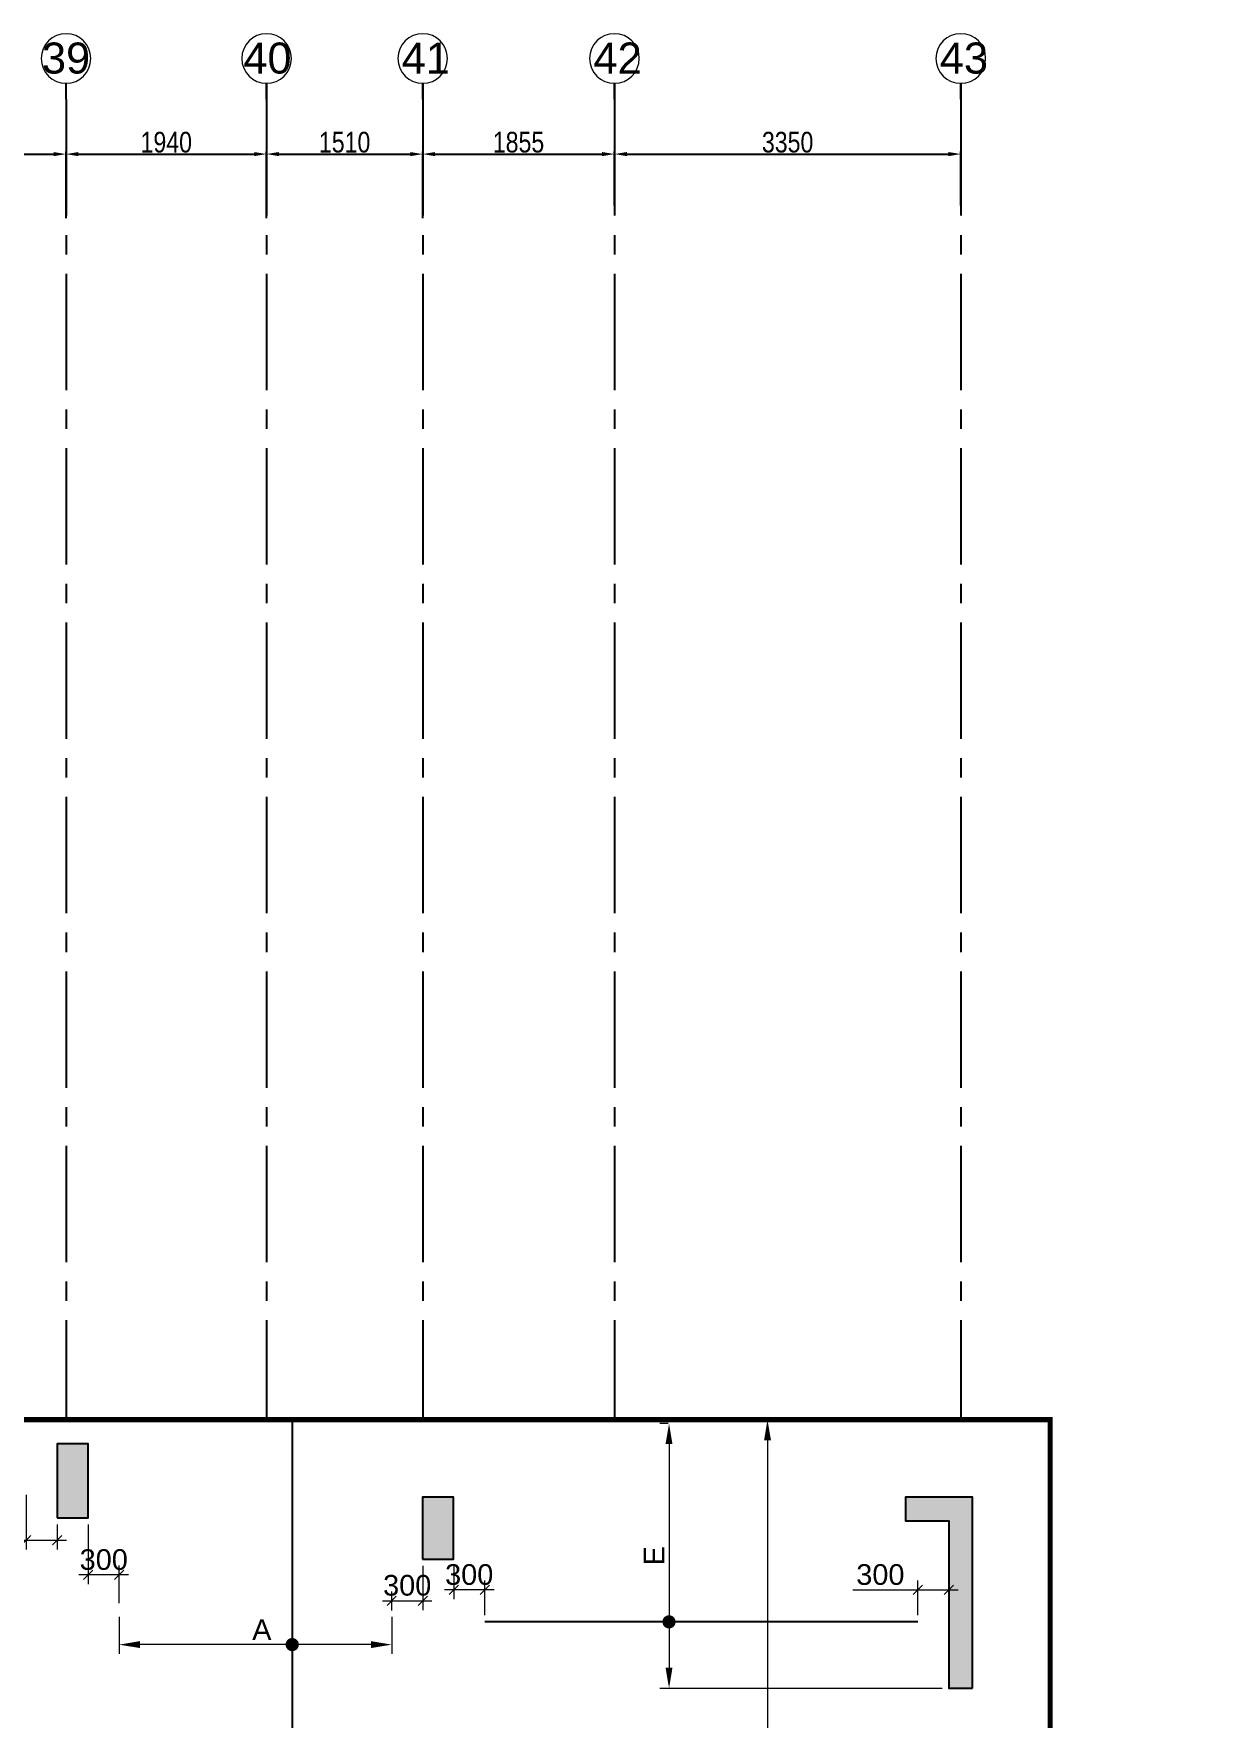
# Model space of a CAD drawing. Header units: millimetres. Extents: x 1123469 to 1883119, y -126924 to 196924.
# Drawn here: x 1631157 to 1642490, y 145739 to 162039 of the extents above; entities that cross this region are included whole.
import ezdxf
from ezdxf.enums import TextEntityAlignment as Align

# ---------------------------------------------------------------- set-up
doc = ezdxf.new("R2010")
doc.units = ezdxf.units.MM
doc.header["$LTSCALE"] = 500
doc.header["$MEASUREMENT"] = 0
doc.header["$PDMODE"] = 34
doc.linetypes.add('CONTINOUS', pattern=[0])
doc.linetypes.add('Site$0$CENTER2', pattern=[1.125, 0.75, -0.125, 0.125, -0.125])
doc.layers.get('Defpoints').update_dxf_attribs({"lineweight": 0})
for name, color, linetype in [('COL. DIM', 3, 'Continuous'), ('GRID', 7, 'Continuous'), ('GRID DIM', 7, 'Continuous'), ('reinf.', 4, 'Continuous'), ('TOWER AREA COLUMN.', 6, 'Continuous')]:
    doc.layers.add(name, color=color, linetype=linetype)
for name, color, linetype, lineweight in [('CUT OUT', 1, 'Continuous', 13), ('dim-M', 1, 'Continuous', 15), ('FOOTING', 1, 'Continuous', 15), ('GRID NO.', 7, 'Continuous', 20), ('S - SUNK', 251, 'Continuous', 0), ('TOWER COL HATCH', 253, 'Continuous', 20)]:
    doc.layers.add(name, color=color, linetype=linetype, lineweight=lineweight)
doc.styles.add('3mm', font='arial.ttf')
doc.styles.add('D50', font='arial.ttf', dxfattribs={"width": 0.8})
doc.dimstyles.new('INNER DIM', dxfattribs={"dimtxt": 200, "dimasz": 120, "dimexe": 25, "dimexo": 25, "dimgap": 12, "dimtad": 1, "dimdec": 0, "dimrnd": 5, "dimzin": 0, "dimdsep": 46, "dimtxsty": 'D50', "dimcen": 0.09, "dimdle": 25, "dimclrt": 6, "dimadec": 0, "dimazin": 0, "dimtfac": 1, "dimtdec": 0, "dimtofl": 0, "dimtmove": 1, "dimatfit": 3, "dimfxl": 75, "dimtolj": 1, "dimtzin": 0, "dimarcsym": 0})
doc.dimstyles.new('PARAMVEER', dxfattribs={"dimtxt": 200, "dimasz": 100, "dimexe": 0, "dimexo": 25, "dimgap": 10, "dimtad": 1, "dimdec": 0, "dimrnd": 5, "dimzin": 0, "dimdsep": 46, "dimtxsty": '3mm', "dimblk": 'OBLIQUE', "dimcen": 0.09, "dimdle": 75, "dimclrd": 1, "dimclre": 1, "dimclrt": 3, "dimadec": 0, "dimazin": 0, "dimtfac": 1, "dimtdec": 0, "dimtmove": 1, "dimatfit": 3, "dimfxl": 100, "dimtolj": 1, "dimtzin": 0, "dimlwd": 18, "dimlwe": 5, "dimarcsym": 0})

# ---------------------------------------------------------------- blocks, each defined once
blk = doc.blocks.new('GRID MARK')
at = {"layer": 'GRID NO.', "const_width": 50}
blk.add_lwpolyline([(0, -541), (0, -891)], dxfattribs=at)
at = {"layer": 'GRID NO.'}
blk.add_circle((0, 0), 541, dxfattribs=at)
at = {"layer": 'GRID NO.', "style": 'D50', "width": 0.8}
blk.add_attdef('Y1', text='', height=500, dxfattribs=at).set_placement((-33, -267), align=Align.CENTER)
blk = doc.blocks.new('*D514')
at = {"layer": 'Defpoints', "color": 0, "linetype": 'Continuous', "transparency": 16777216}
for p in [(1631470, 160874), (1629035, 160228), (1631470, 160228)]:
    blk.add_point(p, dxfattribs=at)
at = {"layer": 'GRID DIM', "color": 0, "linetype": 'Continuous', "lineweight": -2, "transparency": 16777216}
for p, q in [((1629035, 160253), (1629035, 160899)), ((1631470, 160253), (1631470, 160899))]:
    blk.add_line(p, q, dxfattribs=at)
at = {"layer": 'GRID DIM', "linetype": 'Continuous', "lineweight": -2, "transparency": 16777216}
blk.add_line((1629155, 160874), (1631350, 160874), dxfattribs=at)
at = {"layer": 'GRID DIM', "linetype": 'Continuous', "transparency": 16777216}
for points in [[(1629155, 160894), (1629155, 160854), (1629035, 160874)], [(1631350, 160894), (1631350, 160854), (1631470, 160874)]]:
    blk.add_solid(points, dxfattribs=at)
at = {"layer": 'GRID DIM', "linetype": 'Continuous', "transparency": 16777216, "insert": (1630252, 160988), "char_height": 200, "attachment_point": 5, "style": 'D50'}
blk.add_mtext('\\A1;2435', dxfattribs=at)
blk = doc.blocks.new('*D515')
at = {"layer": 'Defpoints', "color": 0, "linetype": 'Continuous', "transparency": 16777216}
for p in [(1633410, 160874), (1631470, 160228), (1633410, 160228)]:
    blk.add_point(p, dxfattribs=at)
at = {"layer": 'GRID DIM', "color": 0, "linetype": 'Continuous', "lineweight": -2, "transparency": 16777216}
for p, q in [((1631470, 160253), (1631470, 160899)), ((1633410, 160253), (1633410, 160899))]:
    blk.add_line(p, q, dxfattribs=at)
at = {"layer": 'GRID DIM', "linetype": 'Continuous', "lineweight": -2, "transparency": 16777216}
blk.add_line((1631590, 160874), (1633290, 160874), dxfattribs=at)
at = {"layer": 'GRID DIM', "linetype": 'Continuous', "transparency": 16777216}
for points in [[(1631590, 160894), (1631590, 160854), (1631470, 160874)], [(1633290, 160894), (1633290, 160854), (1633410, 160874)]]:
    blk.add_solid(points, dxfattribs=at)
at = {"layer": 'GRID DIM', "linetype": 'Continuous', "transparency": 16777216, "insert": (1632440, 160988), "char_height": 200, "attachment_point": 5, "style": 'D50'}
blk.add_mtext('\\A1;1940', dxfattribs=at)
blk = doc.blocks.new('*D516')
at = {"layer": 'Defpoints', "color": 0, "linetype": 'Continuous', "transparency": 16777216}
for p in [(1634920, 160874), (1633410, 160228), (1634920, 160228)]:
    blk.add_point(p, dxfattribs=at)
at = {"layer": 'GRID DIM', "color": 0, "linetype": 'Continuous', "lineweight": -2, "transparency": 16777216}
for p, q in [((1633410, 160253), (1633410, 160899)), ((1634920, 160253), (1634920, 160899))]:
    blk.add_line(p, q, dxfattribs=at)
at = {"layer": 'GRID DIM', "linetype": 'Continuous', "lineweight": -2, "transparency": 16777216}
blk.add_line((1633530, 160874), (1634800, 160874), dxfattribs=at)
at = {"layer": 'GRID DIM', "linetype": 'Continuous', "transparency": 16777216}
for points in [[(1633530, 160894), (1633530, 160854), (1633410, 160874)], [(1634800, 160894), (1634800, 160854), (1634920, 160874)]]:
    blk.add_solid(points, dxfattribs=at)
at = {"layer": 'GRID DIM', "linetype": 'Continuous', "transparency": 16777216, "insert": (1634165, 160988), "char_height": 200, "attachment_point": 5, "style": 'D50'}
blk.add_mtext('\\A1;1510', dxfattribs=at)
blk = doc.blocks.new('*D517')
at = {"layer": 'Defpoints', "color": 0, "linetype": 'Continuous', "transparency": 16777216}
for p in [(1636775, 160874), (1634920, 160228), (1636775, 160352)]:
    blk.add_point(p, dxfattribs=at)
at = {"layer": 'GRID DIM', "color": 0, "linetype": 'Continuous', "lineweight": -2, "transparency": 16777216}
for p, q in [((1634920, 160253), (1634920, 160899)), ((1636775, 160377), (1636775, 160899))]:
    blk.add_line(p, q, dxfattribs=at)
at = {"layer": 'GRID DIM', "linetype": 'Continuous', "lineweight": -2, "transparency": 16777216}
blk.add_line((1635040, 160874), (1636655, 160874), dxfattribs=at)
at = {"layer": 'GRID DIM', "linetype": 'Continuous', "transparency": 16777216}
for points in [[(1635040, 160894), (1635040, 160854), (1634920, 160874)], [(1636655, 160894), (1636655, 160854), (1636775, 160874)]]:
    blk.add_solid(points, dxfattribs=at)
at = {"layer": 'GRID DIM', "linetype": 'Continuous', "transparency": 16777216, "insert": (1635847, 160988), "char_height": 200, "attachment_point": 5, "style": 'D50'}
blk.add_mtext('\\A1;1855', dxfattribs=at)
blk = doc.blocks.new('*D518')
at = {"layer": 'Defpoints', "color": 0, "linetype": 'Continuous', "transparency": 16777216}
for p in [(1640125, 160874), (1636775, 160352), (1640125, 160352)]:
    blk.add_point(p, dxfattribs=at)
at = {"layer": 'GRID DIM', "color": 0, "linetype": 'Continuous', "lineweight": -2, "transparency": 16777216}
for p, q in [((1636775, 160377), (1636775, 160899)), ((1640125, 160377), (1640125, 160899))]:
    blk.add_line(p, q, dxfattribs=at)
at = {"layer": 'GRID DIM', "linetype": 'Continuous', "lineweight": -2, "transparency": 16777216}
blk.add_line((1636895, 160874), (1640005, 160874), dxfattribs=at)
at = {"layer": 'GRID DIM', "linetype": 'Continuous', "transparency": 16777216}
for points in [[(1636895, 160894), (1636895, 160854), (1636775, 160874)], [(1640005, 160894), (1640005, 160854), (1640125, 160874)]]:
    blk.add_solid(points, dxfattribs=at)
at = {"layer": 'GRID DIM', "linetype": 'Continuous', "transparency": 16777216, "insert": (1638450, 160988), "char_height": 200, "attachment_point": 5, "style": 'D50'}
blk.add_mtext('\\A1;3350', dxfattribs=at)
blk = doc.blocks.new('3tgra')
at = {"layer": 'TOWER COL HATCH'}
h = blk.add_hatch(color=253, dxfattribs=at)
h.dxf.hatch_style = 1
h.paths.add_polyline_path([(1374496, 84657), (1374196, 84657), (1374196, 85372), (1374496, 85372)])
h = blk.add_hatch(color=253, dxfattribs=at)
h.dxf.hatch_style = 1
h.paths.add_polyline_path([(1365641, 83007), (1365641, 84857), (1366291, 84857), (1366291, 84627), (1365871, 84627), (1365871, 83007)])
h = blk.add_hatch(color=253, dxfattribs=at)
h.dxf.hatch_style = 1
h.paths.add_polyline_path([(1370961, 84257), (1370661, 84257), (1370661, 84857), (1370961, 84857)])
at = {"layer": 'TOWER AREA COLUMN.', "color": 4}
for points in [[(1374496, 84657), (1374196, 84657), (1374196, 85372), (1374496, 85372)], [(1370961, 84257), (1370661, 84257), (1370661, 84857), (1370961, 84857)]]:
    blk.add_lwpolyline(points, close=True, dxfattribs=at)
blk.add_lwpolyline([(1365641, 83007), (1365641, 84857), (1366291, 84857), (1366291, 84627), (1365871, 84627), (1365871, 83007), (1365641, 83007)], dxfattribs=at)
blk = doc.blocks.new('_Oblique')
at = {"color": 0, "linetype": 'ByBlock', "lineweight": -2}
blk.add_line((-0.5, -0.5), (0.5, 0.5), dxfattribs=at)
blk = doc.blocks.new('*D1145')
at = {"layer": 'COL. DIM', "color": 1, "linetype": 'CONTINOUS', "lineweight": 5, "ltscale": 10, "transparency": 16777216}
for p, q in [((1631085, 147902), (1631085, 147373)), ((1631385, 147614), (1631385, 147373))]:
    blk.add_line(p, q, dxfattribs=at)
at = {"layer": 'COL. DIM', "color": 1, "lineweight": 18, "ltscale": 10, "transparency": 16777216}
for p, q in [((1630461, 147463), (1631085, 147463)), ((1630995, 147463), (1631475, 147463))]:
    blk.add_line(p, q, dxfattribs=at)
at = {"layer": 'Defpoints', "color": 0, "ltscale": 10, "transparency": 16777216}
for p in [(1631085, 147967), (1631385, 147679), (1631385, 147463)]:
    blk.add_point(p, dxfattribs=at)
at = {"layer": 'COL. DIM', "color": 1, "lineweight": 18, "ltscale": 10, "transparency": 16777216, "xscale": 90, "yscale": 90, "zscale": 90, "rotation": 180}
blk.add_blockref('_Oblique', (1631085, 147463), dxfattribs=at)
at = {"layer": 'COL. DIM', "color": 1, "lineweight": 18, "ltscale": 10, "transparency": 16777216, "xscale": 90, "yscale": 90, "zscale": 90}
blk.add_blockref('_Oblique', (1631385, 147463), dxfattribs=at)
at = {"layer": 'COL. DIM', "color": 3, "ltscale": 10, "transparency": 16777216, "insert": (1630726, 147610), "char_height": 200, "attachment_point": 5, "style": '3mm'}
blk.add_mtext('\\A1;300', dxfattribs=at)
blk = doc.blocks.new('*D1148')
at = {"layer": 'COL. DIM', "color": 1, "linetype": 'CONTINOUS', "lineweight": 5, "ltscale": 10, "transparency": 16777216}
for p, q in [((1634920, 147214), (1634920, 146787)), ((1634620, 146784), (1634620, 146967))]:
    blk.add_line(p, q, dxfattribs=at)
at = {"layer": 'COL. DIM', "color": 1, "lineweight": 18, "ltscale": 10, "transparency": 16777216}
blk.add_line((1634530, 146877), (1635010, 146877), dxfattribs=at)
at = {"layer": 'Defpoints', "color": 0, "ltscale": 10, "transparency": 16777216}
for p in [(1634920, 147279), (1634920, 146877), (1634620, 146719)]:
    blk.add_point(p, dxfattribs=at)
at = {"layer": 'COL. DIM', "color": 1, "lineweight": 18, "ltscale": 10, "transparency": 16777216, "xscale": 90, "yscale": 90, "zscale": 90, "rotation": 180}
blk.add_blockref('_Oblique', (1634620, 146877), dxfattribs=at)
at = {"layer": 'COL. DIM', "color": 1, "lineweight": 18, "ltscale": 10, "transparency": 16777216, "xscale": 90, "yscale": 90, "zscale": 90}
blk.add_blockref('_Oblique', (1634920, 146877), dxfattribs=at)
at = {"layer": 'COL. DIM', "color": 3, "ltscale": 10, "transparency": 16777216, "insert": (1634770, 147025), "char_height": 200, "attachment_point": 5, "style": '3mm'}
blk.add_mtext('\\A1;300', dxfattribs=at)
blk = doc.blocks.new('*D1149')
at = {"layer": 'COL. DIM', "color": 1, "linetype": 'CONTINOUS', "lineweight": 5, "ltscale": 10, "transparency": 16777216}
for p, q in [((1631685, 147614), (1631685, 147037)), ((1631985, 146852), (1631985, 147217))]:
    blk.add_line(p, q, dxfattribs=at)
at = {"layer": 'COL. DIM', "color": 1, "lineweight": 18, "ltscale": 10, "transparency": 16777216}
blk.add_line((1632075, 147127), (1631595, 147127), dxfattribs=at)
at = {"layer": 'Defpoints', "color": 0, "ltscale": 10, "transparency": 16777216}
for p in [(1631685, 147679), (1631685, 147127), (1631985, 146787)]:
    blk.add_point(p, dxfattribs=at)
at = {"layer": 'COL. DIM', "color": 1, "lineweight": 18, "ltscale": 10, "transparency": 16777216, "xscale": 90, "yscale": 90, "zscale": 90, "rotation": 180}
blk.add_blockref('_Oblique', (1631685, 147127), dxfattribs=at)
at = {"layer": 'COL. DIM', "color": 1, "lineweight": 18, "ltscale": 10, "transparency": 16777216, "xscale": 90, "yscale": 90, "zscale": 90}
blk.add_blockref('_Oblique', (1631985, 147127), dxfattribs=at)
at = {"layer": 'COL. DIM', "color": 3, "ltscale": 10, "transparency": 16777216, "insert": (1631835, 147274), "char_height": 200, "attachment_point": 5, "style": '3mm'}
blk.add_mtext('\\A1;300', dxfattribs=at)
blk = doc.blocks.new('*D1152')
at = {"layer": 'COL. DIM', "color": 1, "linetype": 'CONTINOUS', "lineweight": 5, "ltscale": 10, "transparency": 16777216}
for p, q in [((1638246, 148629), (1638165, 148629)), ((1637566, 140399), (1638345, 140399))]:
    blk.add_line(p, q, dxfattribs=at)
at = {"layer": 'COL. DIM', "color": 1, "lineweight": 18, "ltscale": 10, "transparency": 16777216}
blk.add_line((1638255, 148429), (1638255, 140599), dxfattribs=at)
at = {"layer": 'COL. DIM', "color": 1, "ltscale": 10, "transparency": 16777216}
for points in [[(1638222, 148429), (1638289, 148429), (1638255, 148629)], [(1638222, 140599), (1638289, 140599), (1638255, 140399)]]:
    blk.add_solid(points, dxfattribs=at)
at = {"layer": 'Defpoints', "color": 0, "ltscale": 10, "transparency": 16777216}
for p in [(1638311, 148629), (1637501, 140399), (1638255, 140399)]:
    blk.add_point(p, dxfattribs=at)
at = {"layer": 'COL. DIM', "color": 3, "ltscale": 10, "transparency": 16777216, "insert": (1638107, 145067), "char_height": 200, "attachment_point": 5, "rotation": 90, "style": '3mm'}
blk.add_mtext('\\A1;C', dxfattribs=at)
blk = doc.blocks.new('*D1198')
at = {"layer": 'COL. DIM', "color": 1, "linetype": 'CONTINOUS', "lineweight": 5, "ltscale": 10, "transparency": 16777216}
for p, q in [((1631985, 146722), (1631985, 146362)), ((1634620, 146722), (1634620, 146362))]:
    blk.add_line(p, q, dxfattribs=at)
at = {"layer": 'COL. DIM', "color": 1, "lineweight": 18, "ltscale": 10, "transparency": 16777216}
blk.add_line((1634420, 146452), (1632185, 146452), dxfattribs=at)
at = {"layer": 'COL. DIM', "color": 1, "ltscale": 10, "transparency": 16777216}
for points in [[(1632185, 146486), (1632185, 146419), (1631985, 146452)], [(1634420, 146486), (1634420, 146419), (1634620, 146452)]]:
    blk.add_solid(points, dxfattribs=at)
at = {"layer": 'Defpoints', "color": 0, "ltscale": 10, "transparency": 16777216}
for p in [(1631985, 146787), (1634620, 146787), (1631985, 146452)]:
    blk.add_point(p, dxfattribs=at)
at = {"layer": 'COL. DIM', "color": 3, "ltscale": 10, "transparency": 16777216, "insert": (1633364, 146597), "char_height": 200, "width": 21.48, "attachment_point": 5, "style": '3mm'}
blk.add_mtext('\\A1;A', dxfattribs=at)
blk = doc.blocks.new('*D1902')
at = {"layer": 'COL. DIM', "color": 1, "linetype": 'CONTINOUS', "lineweight": 5, "ltscale": 10, "transparency": 16777216}
for p, q in [((1639710, 146738), (1639710, 147072)), ((1640010, 146738), (1640010, 147072))]:
    blk.add_line(p, q, dxfattribs=at)
at = {"layer": 'COL. DIM', "color": 1, "lineweight": 18, "ltscale": 10, "transparency": 16777216}
for p, q in [((1639081, 146982), (1639710, 146982)), ((1639620, 146982), (1640100, 146982))]:
    blk.add_line(p, q, dxfattribs=at)
at = {"layer": 'Defpoints', "color": 0, "ltscale": 10, "transparency": 16777216}
for p in [(1640010, 146982), (1639710, 146673), (1640010, 146673)]:
    blk.add_point(p, dxfattribs=at)
at = {"layer": 'COL. DIM', "color": 1, "lineweight": 18, "ltscale": 10, "transparency": 16777216, "xscale": 90, "yscale": 90, "zscale": 90, "rotation": 180}
blk.add_blockref('_Oblique', (1639710, 146982), dxfattribs=at)
at = {"layer": 'COL. DIM', "color": 1, "lineweight": 18, "ltscale": 10, "transparency": 16777216, "xscale": 90, "yscale": 90, "zscale": 90}
blk.add_blockref('_Oblique', (1640010, 146982), dxfattribs=at)
at = {"layer": 'COL. DIM', "color": 3, "ltscale": 10, "transparency": 16777216, "insert": (1639347, 147129), "char_height": 200, "attachment_point": 5, "style": '3mm'}
blk.add_mtext('\\A1;300', dxfattribs=at)
blk = doc.blocks.new('*D1903')
at = {"layer": 'COL. DIM', "color": 1, "linetype": 'CONTINOUS', "lineweight": 5, "ltscale": 10, "transparency": 16777216}
for p, q in [((1635220, 147214), (1635220, 146892)), ((1635520, 146738), (1635520, 147072))]:
    blk.add_line(p, q, dxfattribs=at)
at = {"layer": 'COL. DIM', "color": 1, "lineweight": 18, "ltscale": 10, "transparency": 16777216}
blk.add_line((1635610, 146982), (1635130, 146982), dxfattribs=at)
at = {"layer": 'Defpoints', "color": 0, "ltscale": 10, "transparency": 16777216}
for p in [(1635220, 147279), (1635220, 146982), (1635520, 146673)]:
    blk.add_point(p, dxfattribs=at)
at = {"layer": 'COL. DIM', "color": 1, "lineweight": 18, "ltscale": 10, "transparency": 16777216, "xscale": 90, "yscale": 90, "zscale": 90, "rotation": 180}
blk.add_blockref('_Oblique', (1635220, 146982), dxfattribs=at)
at = {"layer": 'COL. DIM', "color": 1, "lineweight": 18, "ltscale": 10, "transparency": 16777216, "xscale": 90, "yscale": 90, "zscale": 90}
blk.add_blockref('_Oblique', (1635520, 146982), dxfattribs=at)
at = {"layer": 'COL. DIM', "color": 3, "ltscale": 10, "transparency": 16777216, "insert": (1635370, 147129), "char_height": 200, "attachment_point": 5, "style": '3mm'}
blk.add_mtext('\\A1;300', dxfattribs=at)
blk = doc.blocks.new('*D1904')
at = {"layer": 'COL. DIM', "color": 1, "linetype": 'CONTINOUS', "lineweight": 5, "ltscale": 10, "transparency": 16777216}
for p, q in [((1637294, 148592), (1637213, 148592)), ((1639945, 146029), (1637213, 146029))]:
    blk.add_line(p, q, dxfattribs=at)
at = {"layer": 'COL. DIM', "color": 1, "lineweight": 18, "ltscale": 10, "transparency": 16777216}
blk.add_line((1637303, 148392), (1637303, 146229), dxfattribs=at)
at = {"layer": 'COL. DIM', "color": 1, "ltscale": 10, "transparency": 16777216}
for points in [[(1637269, 148392), (1637336, 148392), (1637303, 148592)], [(1637269, 146229), (1637336, 146229), (1637303, 146029)]]:
    blk.add_solid(points, dxfattribs=at)
at = {"layer": 'Defpoints', "color": 0, "ltscale": 10, "transparency": 16777216}
for p in [(1637359, 148592), (1637303, 146029), (1640010, 146029)]:
    blk.add_point(p, dxfattribs=at)
at = {"layer": 'COL. DIM', "color": 3, "ltscale": 10, "transparency": 16777216, "insert": (1637158, 147311), "char_height": 200, "attachment_point": 5, "rotation": 90, "style": '3mm'}
blk.add_mtext('\\A1;E', dxfattribs=at)
blk = doc.blocks.new('*D2625')
at = {"layer": 'COL. DIM', "color": 1, "lineweight": 18, "ltscale": 10, "transparency": 16777216}
blk.add_line((1725456, 141997), (1725456, 141517), dxfattribs=at)
at = {"layer": 'COL. DIM', "color": 1, "linetype": 'CONTINOUS', "lineweight": 5, "ltscale": 10, "transparency": 16777216}
for p, q in [((1725012, 141907), (1725546, 141907)), ((1724393, 141607), (1725546, 141607))]:
    blk.add_line(p, q, dxfattribs=at)
at = {"layer": 'Defpoints', "color": 0, "ltscale": 10, "transparency": 16777216}
for p in [(1358872, 158914), (1431761, 158914), (1724947, 141907), (1724328, 141607), (1725456, 141607), (1442851, 126979)]:
    blk.add_point(p, dxfattribs=at)
at = {"layer": 'S - SUNK', "color": 1, "lineweight": 18, "ltscale": 10, "transparency": 16777216}
blk.add_line((1358872, 126904), (1358872, 158989), dxfattribs=at)
at = {"layer": 'S - SUNK', "color": 1, "lineweight": 5, "ltscale": 10, "transparency": 16777216}
for p, q in [((1358872, 158914), (1358872, 158914)), ((1358872, 126979), (1358872, 126979))]:
    blk.add_line(p, q, dxfattribs=at)
at = {"layer": 'COL. DIM', "color": 1, "lineweight": 18, "ltscale": 10, "transparency": 16777216, "xscale": 90, "yscale": 90, "zscale": 90}
for p, rotation in [((1725456, 141907), 90), ((1725456, 141607), 270)]:
    blk.add_blockref('_Oblique', p, dxfattribs=dict(at, rotation=rotation))
at = {"layer": 'S - SUNK', "color": 1, "lineweight": 18, "ltscale": 10, "transparency": 16777216, "xscale": 100, "yscale": 100, "zscale": 100}
for p, rotation in [((1358872, 158914), 90), ((1358872, 126979), 270)]:
    blk.add_blockref('_Oblique', p, dxfattribs=dict(at, rotation=rotation))
at = {"layer": 'COL. DIM', "color": 3, "ltscale": 10, "transparency": 16777216, "insert": (1725308, 141757), "char_height": 200, "attachment_point": 5, "rotation": 90, "style": '3mm'}
blk.add_mtext('\\A1;300', dxfattribs=at)
at = {"layer": 'S - SUNK', "color": 3, "ltscale": 10, "transparency": 16777216, "insert": (1358760, 142947), "char_height": 200, "attachment_point": 5, "rotation": 90, "style": '3mm'}
blk.add_mtext('\\A1;31935', dxfattribs=at)
blk = doc.blocks.new('*D3557')
at = {"layer": 'COL. DIM', "color": 1, "lineweight": 18, "ltscale": 10, "transparency": 16777216}
for p, q in [((1830518, 155675), (1830518, 154998)), ((1830518, 155088), (1830518, 154608))]:
    blk.add_line(p, q, dxfattribs=at)
at = {"layer": 'COL. DIM', "color": 1, "linetype": 'CONTINOUS', "lineweight": 5, "ltscale": 10, "transparency": 16777216}
for p, q in [((1830059, 154998), (1830608, 154998)), ((1830171, 154698), (1830608, 154698))]:
    blk.add_line(p, q, dxfattribs=at)
at = {"layer": 'Defpoints', "color": 0, "ltscale": 10, "transparency": 16777216}
for p in [(1418936, 156725), (1417241, 156599), (1418936, 156599), (1829994, 154998), (1830106, 154698), (1830518, 154698)]:
    blk.add_point(p, dxfattribs=at)
at = {"layer": 'S - SUNK', "color": 1, "lineweight": 18, "ltscale": 10, "transparency": 16777216}
blk.add_line((1417166, 156725), (1419011, 156725), dxfattribs=at)
at = {"layer": 'S - SUNK', "color": 1, "lineweight": 5, "ltscale": 10, "transparency": 16777216}
for p, q in [((1417241, 156725), (1417241, 156725)), ((1418936, 156725), (1418936, 156725))]:
    blk.add_line(p, q, dxfattribs=at)
at = {"layer": 'COL. DIM', "color": 1, "lineweight": 18, "ltscale": 10, "transparency": 16777216, "xscale": 90, "yscale": 90, "zscale": 90}
for p, rotation in [((1830518, 154998), 90), ((1830518, 154698), 270)]:
    blk.add_blockref('_Oblique', p, dxfattribs=dict(at, rotation=rotation))
at = {"layer": 'S - SUNK', "color": 1, "lineweight": 18, "ltscale": 10, "transparency": 16777216, "xscale": 100, "yscale": 100, "zscale": 100, "rotation": 180}
blk.add_blockref('_Oblique', (1417241, 156725), dxfattribs=at)
at = {"layer": 'S - SUNK', "color": 1, "lineweight": 18, "ltscale": 10, "transparency": 16777216, "xscale": 100, "yscale": 100, "zscale": 100}
blk.add_blockref('_Oblique', (1418936, 156725), dxfattribs=at)
at = {"layer": 'COL. DIM', "color": 3, "ltscale": 10, "transparency": 16777216, "insert": (1830371, 155409), "char_height": 200, "attachment_point": 5, "rotation": 90, "style": '3mm'}
blk.add_mtext('\\A1;300', dxfattribs=at)
at = {"layer": 'S - SUNK', "color": 3, "ltscale": 10, "transparency": 16777216, "insert": (1418088, 156837), "char_height": 200, "attachment_point": 5, "style": '3mm'}
blk.add_mtext('\\A1;1695', dxfattribs=at)
blk = doc.blocks.new('*D3556')
at = {"layer": 'COL. DIM', "color": 1, "linetype": 'CONTINOUS', "lineweight": 5, "ltscale": 10, "transparency": 16777216}
for p, q in [((1817864, 134658), (1817084, 134658)), ((1816402, 133688), (1817264, 133688))]:
    blk.add_line(p, q, dxfattribs=at)
at = {"layer": 'COL. DIM', "color": 1, "lineweight": 18, "ltscale": 10, "transparency": 16777216}
blk.add_line((1817174, 134748), (1817174, 133598), dxfattribs=at)
at = {"layer": 'Defpoints', "color": 0, "ltscale": 10, "transparency": 16777216}
for p in [(1417088, 156599), (1417241, 156599), (1417241, 155194), (1817929, 134658), (1816337, 133688), (1817174, 133688)]:
    blk.add_point(p, dxfattribs=at)
at = {"layer": 'S - SUNK', "color": 1, "lineweight": 18, "ltscale": 10, "transparency": 16777216}
blk.add_line((1417088, 155119), (1417088, 156674), dxfattribs=at)
at = {"layer": 'S - SUNK', "color": 1, "lineweight": 5, "ltscale": 10, "transparency": 16777216}
for p, q in [((1417088, 156599), (1417088, 156599)), ((1417088, 155194), (1417088, 155194))]:
    blk.add_line(p, q, dxfattribs=at)
at = {"layer": 'COL. DIM', "color": 1, "lineweight": 18, "ltscale": 10, "transparency": 16777216, "xscale": 90, "yscale": 90, "zscale": 90}
for p, rotation in [((1817174, 134658), 90), ((1817174, 133688), 270)]:
    blk.add_blockref('_Oblique', p, dxfattribs=dict(at, rotation=rotation))
at = {"layer": 'S - SUNK', "color": 1, "lineweight": 18, "ltscale": 10, "transparency": 16777216, "xscale": 100, "yscale": 100, "zscale": 100}
for p, rotation in [((1417088, 156599), 90), ((1417088, 155194), 270)]:
    blk.add_blockref('_Oblique', p, dxfattribs=dict(at, rotation=rotation))
at = {"layer": 'COL. DIM', "color": 3, "ltscale": 10, "transparency": 16777216, "insert": (1817027, 134173), "char_height": 200, "attachment_point": 5, "rotation": 90, "style": '3mm'}
blk.add_mtext('\\A1;970', dxfattribs=at)
at = {"layer": 'S - SUNK', "color": 3, "ltscale": 10, "transparency": 16777216, "insert": (1416976, 155897), "char_height": 200, "attachment_point": 5, "rotation": 90, "style": '3mm'}
blk.add_mtext('\\A1;1405', dxfattribs=at)

msp = doc.modelspace()

# ---------------------------------------------------------------- linework, layer by layer
at = {"layer": 'dim-M', "color": 4, "ltscale": 10, "const_width": 63.8}
for points in [[(1637334.5, 146672.6, -1), (1637270.8, 146672.6, -1)], [(1633689.9, 146452.5, -1), (1633626.1, 146452.5, -1)]]:
    msp.add_lwpolyline(points, format="xyb", close=True, dxfattribs=at)
at = {"layer": 'FOOTING', "color": 3, "ltscale": 10, "const_width": 50}
msp.add_lwpolyline([(1588640, 155194.2), (1615380, 155194.2), (1615380, 156599.2), (1617075, 156599.2), (1617075, 157414.1), (1621025, 157414.1), (1621025, 158914.1), (1629900, 158914.1), (1629900, 148629.4), (1640990, 148629.4), (1640990, 126979.3), (1632435, 126979.3)], dxfattribs=at)
at = {"layer": 'GRID', "color": 16, "linetype": 'Site$0$CENTER2', "ltscale": 3}
for points in [[(1631470, 161403.6), (1631470, 148629.4)], [(1633410, 161403.6), (1633410, 148629.4)], [(1634920, 161403.6), (1634920, 148629.4)], [(1636774.9, 161403.6), (1636774.9, 148629.4)], [(1640125, 161403.6), (1640125, 148629.4)]]:
    msp.add_lwpolyline(points, dxfattribs=at)
at = {"layer": 'reinf.', "color": 4, "ltscale": 10}
msp.add_line((1633658, 148629.4), (1633658, 140919.4), dxfattribs=at)
at = {"layer": 'reinf.', "color": 4, "ltscale": 1.4}
msp.add_line((1639710, 146672.6), (1635520.1, 146672.6), dxfattribs=at)

# ---------------------------------------------------------------- block references
at = {"layer": 'CUT OUT', "color": 4, "xscale": -1}
msp.add_blockref('3tgra', (3005880.6, 63022.5), dxfattribs=at)
at = {"layer": 'GRID NO.'}
ref = msp.add_blockref('GRID MARK', (1631470, 161798.9), dxfattribs=dict(at, xscale=-0.4435200000032785, yscale=0.4435200000032785, zscale=0.4435200000032785))
ref.add_attrib('Y1', '39', dxfattribs={"height": 300, "style": 'D50'}).set_placement((1631470.3, 161653.4), align=Align.CENTER)
ref = msp.add_blockref('GRID MARK', (1633410, 161798.9), dxfattribs=dict(at, xscale=-0.4435200000032785, yscale=0.4435200000032785, zscale=0.4435200000032785))
ref.add_attrib('Y1', '40', dxfattribs={"height": 300, "style": 'D50'}).set_placement((1633418.7, 161653.4), align=Align.CENTER)
ref = msp.add_blockref('GRID MARK', (1634920, 161798.9), dxfattribs=dict(at, xscale=-0.4435200000032785, yscale=0.4435200000032785, zscale=0.4435200000032785))
ref.add_attrib('Y1', '41', dxfattribs={"height": 300, "style": 'D50'}).set_placement((1634950.2, 161653.4), align=Align.CENTER)
ref = msp.add_blockref('GRID MARK', (1636774.9, 161798.9), dxfattribs=dict(at, xscale=-0.4435200000032785, yscale=0.4435200000032785, zscale=0.4435200000032785))
ref.add_attrib('Y1', '42', dxfattribs={"height": 300, "style": 'D50'}).set_placement((1636805.2, 161653.4), align=Align.CENTER)
ref = msp.add_blockref('GRID MARK', (1640125, 161798.9), dxfattribs=dict(at, xscale=-0.4435200000032785, yscale=0.4435200000032785, zscale=0.4435200000032785))
ref.add_attrib('Y1', '43', dxfattribs={"height": 300, "style": 'D50'}).set_placement((1640155.2, 161653.4), align=Align.CENTER)

# ---------------------------------------------------------------- dimensions: what is measured, and where the dimension line sits
at = {"layer": 'COL. DIM', "color": 6, "ltscale": 10}
for base, p1, p2, angle, picture, middle in [((1725455.6, 141607.5), (1724947.2, 141907.5), (1724328.3, 141607.5), 90, '*D2625', (1725455.6, 141757.5)), ((1830518, 154697.7), (1829993.7, 154997.7), (1830106.2, 154697.7), 90, '*D3557', (1830518, 155409.4)), ((1631385, 147462.9), (1631085, 147966.7), (1631385, 147679.4), 0, '*D1145', (1630726.4, 147410.4)), ((1631685, 147126.9), (1631985, 146787.5), (1631685, 147679.4), 180, '*D1149', (1631835, 147126.9)), ((1634920, 146877.5), (1634620, 146718.9), (1634920, 147279.4), 0, '*D1148', (1634770, 146877.5)), ((1635220.1, 146981.9), (1635520.1, 146672.6), (1635220.1, 147279.4), 180, '*D1903', (1635370.1, 146981.9)), ((1640010, 146981.9), (1639710, 146672.6), (1640010, 146672.6), 0, '*D1902', (1639346.7, 147058))]:
    dim = msp.add_linear_dim(base=base, p1=p1, p2=p2, angle=angle, dimstyle='PARAMVEER', override={"dimasz": 90, "dimexe": 90, "dimexo": 65, "dimgap": 45, "dimpost": '\\X', "dimdle": 90, "dimfxl": 0.18, "dimarcsym": 1}, dxfattribs=at)
    dim.commit()
    dim.dimension.update_dxf_attribs({"geometry": picture, "text_midpoint": middle, "dimtype": 160})
dim = msp.add_linear_dim(base=(1817173.9, 133687.8), p1=(1817928.7, 134657.8), p2=(1816337.2, 133687.8), angle=90, dimstyle='PARAMVEER', override={"dimasz": 90, "dimexe": 90, "dimexo": 65, "dimgap": 45, "dimpost": '\\X', "dimdle": 90, "dimfxl": 0.18, "dimarcsym": 1}, dxfattribs=at)
dim.commit()
dim.dimension.update_dxf_attribs({"geometry": '*D3556', "text_midpoint": (1817026.8, 134172.8)})
for base, p1, p2, angle, text, picture, middle in [((1637302.6, 146029.4), (1637358.6, 148591.7), (1640010, 146029.4), 90, 'E', '*D1904', (1637302.6, 147310.5)), ((1638255.2, 140399.4), (1638311.2, 148629.4), (1637501.2, 140399.4), 90, 'C', '*D1152', (1638255.2, 145066.9)), ((1631985, 146452.5), (1634620, 146787.5), (1631985, 146787.5), 180, 'A', '*D1198', (1633364.1, 146452.5))]:
    dim = msp.add_linear_dim(base=base, p1=p1, p2=p2, angle=angle, text=text, dimstyle='PARAMVEER', override={"dimasz": 200, "dimexe": 90, "dimexo": 65, "dimgap": 45, "dimpost": '\\X', "dimsah": 1, "dimdle": 90, "dimfxl": 0.18, "dimarcsym": 1}, dxfattribs=at)
    dim.commit()
    dim.dimension.update_dxf_attribs({"geometry": picture, "text_midpoint": middle, "dimtype": 160})
at = {"layer": 'GRID DIM', "color": 0, "linetype": 'Continuous'}
for base, p1, p2, picture, middle in [((1631470, 160873.7), (1629035, 160227.8), (1631470, 160227.8), '*D514', (1630252.5, 160987.9)), ((1633410, 160873.7), (1631470, 160227.8), (1633410, 160227.8), '*D515', (1632440, 160987.8)), ((1634920, 160873.7), (1633410, 160227.8), (1634920, 160227.8), '*D516', (1634165, 160987.8)), ((1636774.9, 160873.7), (1634920, 160227.8), (1636774.9, 160352), '*D517', (1635847.4, 160987.8)), ((1640125, 160873.7), (1636774.9, 160352), (1640125, 160352), '*D518', (1638449.9, 160987.9))]:
    dim = msp.add_linear_dim(base=base, p1=p1, p2=p2, dimstyle='INNER DIM', override={"dimclrd": 256, "dimclrt": 256}, dxfattribs=at)
    dim.commit()
    dim.dimension.update_dxf_attribs({"geometry": picture, "text_midpoint": middle})
at = {"layer": 'S - SUNK', "color": 4, "ltscale": 10}
for base, p1, p2, picture, middle in [((1358872.1, 158914.1), (1442850.6, 126979.3), (1431760.6, 158914.1), '*D2625', (1358759.9, 142946.7)), ((1417087.7, 156599.2), (1417240.6, 155194.2), (1417240.6, 156599.2), '*D3556', (1416975.6, 155896.7))]:
    dim = msp.add_linear_dim(base=base, p1=p1, p2=p2, angle=90, dimstyle='PARAMVEER', override={"dimpost": '\\X', "dimfxl": 0.15, "dimfxlon": 1, "dimarcsym": 1}, dxfattribs=at)
    dim.commit()
    dim.dimension.update_dxf_attribs({"geometry": picture, "text_midpoint": middle})
dim = msp.add_linear_dim(base=(1418935.6, 156725.2), p1=(1417240.6, 156599.2), p2=(1418935.6, 156599.2), dimstyle='PARAMVEER', override={"dimpost": '\\X', "dimfxl": 0.15, "dimfxlon": 1, "dimarcsym": 1}, dxfattribs=at)
dim.commit()
dim.dimension.update_dxf_attribs({"geometry": '*D3557', "text_midpoint": (1418088.1, 156837.3)})

doc.saveas('drawing.dxf')
